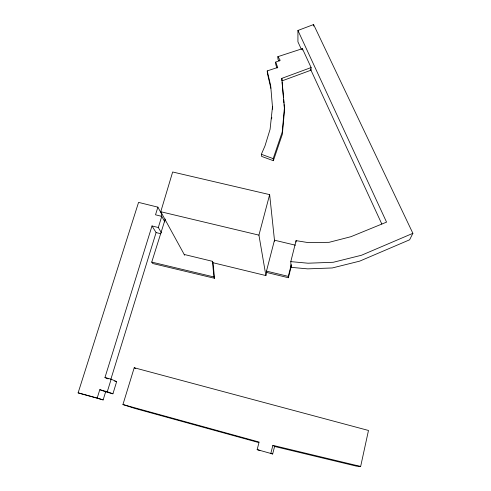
<?xml version="1.0" encoding="UTF-8"?>
<svg xmlns="http://www.w3.org/2000/svg" width="491" height="491" viewBox="0 0 491 491"><rect width="100%" height="100%" fill="white"/><g stroke="black" fill="none" stroke-linecap="round" stroke-linejoin="round"><path stroke-width="0.74" d="M302.388 50.027L302.401 48.658L277.845 56.68L277.974 59.362L279.164 61.16M311.104 67.555L311.018 70.182L281.944 80.917L281.834 78.357L311.104 67.555L302.401 48.658M313.54 26.084L313.596 24.55L297.927 30.473L297.927 41.833L301.449 49.481M272.493 106.799L270.081 129.348L265.017 145.833L261.359 154.284L261.611 156.396L273.358 160.71L282.343 134.239L284.528 109.916L284.05 104.577M271.627 118.902L271.787 117.41M274.573 446.466L272.677 453.972L270.829 453.408L272.867 445.355L274.573 446.466L356.349 466.125L360.652 466.45L368.483 430.466L134.221 367.741L122.94 404.541L134.638 408.359L258.788 442.569M295.398 245.187L274.475 240.203L266.484 271.112L266.705 272.468L288.377 277.722L291.329 265.975M313.596 24.55L412.882 233.323L409.623 239.798L359.694 261.132L332.272 267.963L307.71 268.865L290.997 267.331L291.366 265.87M290.997 267.331L290.795 261.629L296.079 240.633L307.839 242.554L329.062 242.327L350.948 236.687L386.558 222.135L297.927 30.473M288.377 277.722L288.309 276.396L291.286 264.569M259.929 450.443L257.155 449.621L259.113 442.047L122.94 404.541M213.211 262.777L265.889 275.568L266.84 271.891M265.889 275.568L258.929 235.128L269.645 194.626L172.66 171.991L160.76 211.731L184.647 255.259M161.158 216.279L161.785 214.248L157.881 207.153L138.56 202.39L78.118 392.868L103.141 399.913L105.645 391.83L99.796 389.701L97.2 398.029L78.118 392.868M157.881 207.153L155.518 214.8L161.742 216.353L164.859 221.969M110.856 379.279L156.095 232.568L152.001 225.958L104.957 377.536L108.112 378.911M161.447 232.783L158.311 227.523L161.742 216.353M105.645 391.83L112.918 393.807L116.655 381.624L111.162 379.199L104.957 377.536M112.918 393.807L107.284 391.738L111.162 379.199M184.211 254.467L212.437 261.316L213.039 262.74L214.53 278.287L152.781 263.52L151.744 262.102L165.264 219.029M273.358 160.71L273.186 158.63L282.239 131.993L284.436 107.529L281.834 78.357M412.882 233.323L361.505 255.246L333.285 262.274L307.998 263.207L290.795 261.629M277.096 68.083L275.813 64.763L275.666 62.112L280.232 60.295L277.845 56.68M270.866 88.276L267.435 73.509L267.233 70.907L277.734 67.451L275.666 62.112M160.76 211.731L258.929 235.128M151.744 262.102L213.929 276.967L214.53 278.287M272.867 445.355L360.652 466.45M266.484 271.112L288.309 276.396M152.001 225.958L158.311 227.523M156.095 232.568L160.864 233.759M114.649 381.09L116.655 381.624M99.796 389.701L107.284 391.738M257.155 449.621L272.677 453.972M97.2 398.029L103.141 399.913M261.359 154.284L273.186 158.63M134.221 367.741L135.498 368.471M310.41 68.955L381.814 224.031M267.233 70.907L270.688 85.765L272.665 109.192M269.645 194.626L274.586 241.247M212.437 261.316L213.929 276.967M282.079 82.439L283.436 97.709M283.577 99.231L283.915 103.049M296.079 240.633L296.091 242.02"/></g></svg>
